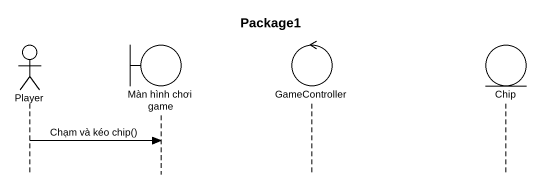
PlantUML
@startuml
title Package1
hide footbox
actor Player
boundary "Màn hình chơi game" as Màn_hình_chơi_game
control GameController
entity Chip

Player -> Màn_hình_chơi_game : Chạm và kéo chip()
@enduml
